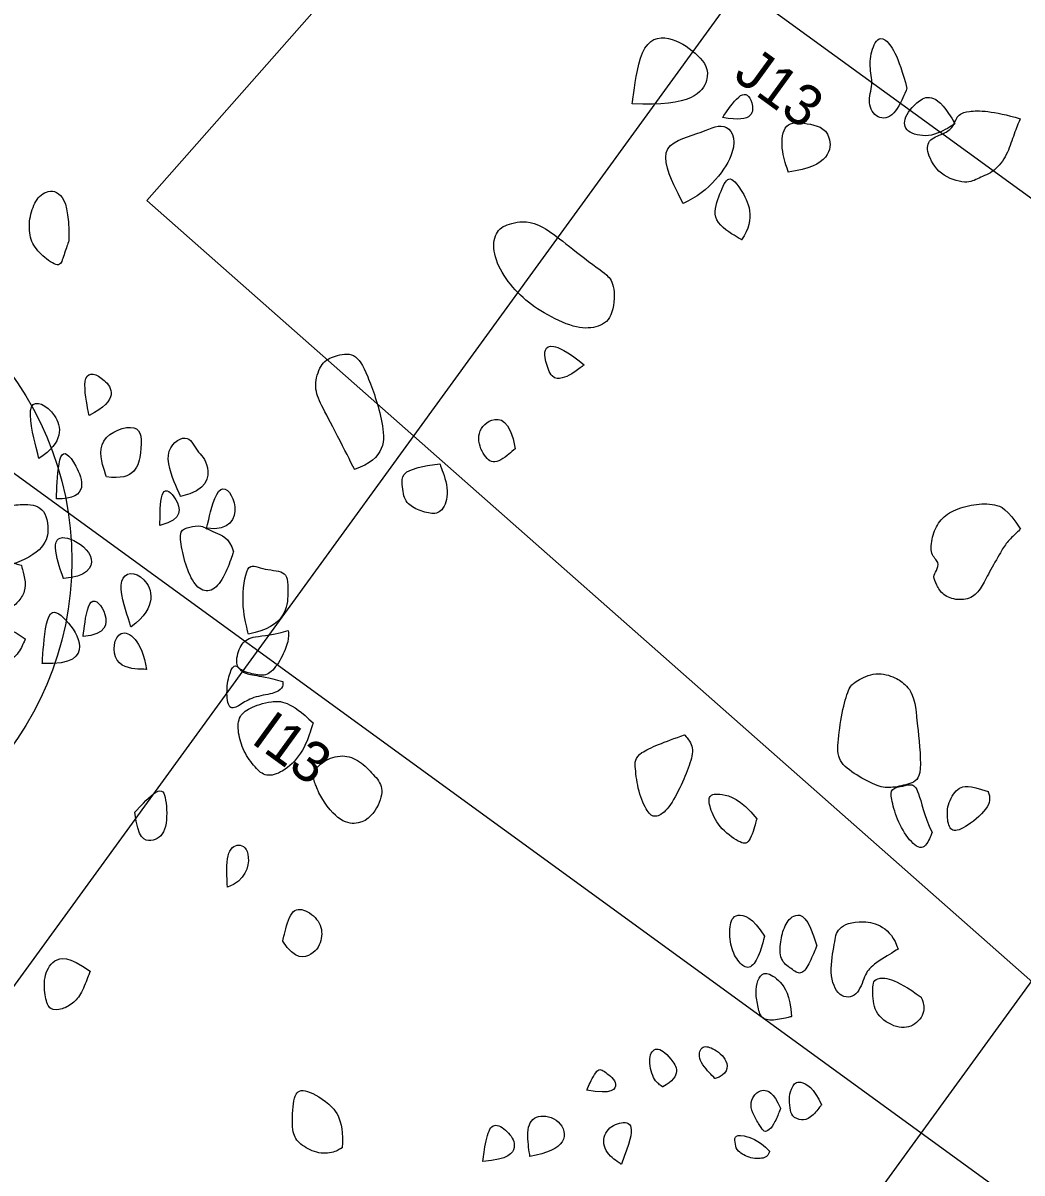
# Model space of a CAD drawing. Extents: x -823 to 4, y -30 to 727.
# Drawn here: x -530.313 to -529.116, y 144.02 to 145.398 of the extents above; entities that cross this region are included whole.
import ezdxf

# ---------------------------------------------------------------- set-up
doc = ezdxf.new("R2010")
doc.units = 0
for name, color, linetype in [('Conjectured house outlines', 7, 'Continuous'), ('Hearth', 7, 'Continuous'), ('Later village', 7, 'Continuous'), ('Limestone Cobbles', 7, 'Continuous'), ('Quadrat IDs', 7, 'Continuous'), ('Quadrat Outlines', 7, 'Continuous'), ('River', 7, 'Continuous'), ('Road', 7, 'Continuous')]:
    doc.layers.add(name, color=color, linetype=linetype)

msp = doc.modelspace()

# ---------------------------------------------------------------- linework, layer by layer
at = {"layer": 'Conjectured house outlines'}
msp.add_lwpolyline([(-525.3093, 146.384), (-527.3265, 148.4012), (-530.1648, 145.1851), (-528.0484, 143.3174)], close=True, dxfattribs=at)
at = {"layer": 'Hearth'}
msp.add_circle((-530.6358, 144.7534), 0.381, dxfattribs=at)
at = {"layer": 'Later village'}
msp.add_circle((-545.1062, 136.6973), 41.2492, dxfattribs=at)
at = {"layer": 'Limestone Cobbles'}
for points in [[(-529.5831, 145.301), (-529.5117, 145.2965), (-529.4845, 145.334), (-529.5021, 145.3586), (-529.5342, 145.382), (-529.5725, 145.3807), (-529.5831, 145.301), (-529.5831, 145.301), (-529.5831, 145.301)], [(-529.2539, 145.3191), (-529.2638, 145.3588), (-529.2832, 145.3874), (-529.2955, 145.3706), (-529.2995, 145.345), (-529.2936, 145.3245), (-529.3023, 145.3018), (-529.29, 145.2813), (-529.2687, 145.2847), (-529.2539, 145.3191), (-529.2539, 145.3191), (-529.2539, 145.3191)], [(-529.4748, 145.2846), (-529.4367, 145.277), (-529.4379, 145.3079), (-529.4516, 145.3178), (-529.4748, 145.2846), (-529.4748, 145.2846), (-529.4748, 145.2846)], [(-529.1963, 145.2768), (-529.2176, 145.315), (-529.2415, 145.3067), (-529.2602, 145.281), (-529.2538, 145.2651), (-529.2243, 145.2597), (-529.1963, 145.2768), (-529.1963, 145.2768), (-529.1963, 145.2768)], [(-529.1181, 145.283), (-529.1505, 145.2925), (-529.1864, 145.2938), (-529.1955, 145.2834), (-529.1971, 145.2748), (-529.2067, 145.2655), (-529.2286, 145.2591), (-529.2309, 145.2432), (-529.2157, 145.2147), (-529.1814, 145.2039), (-529.1687, 145.2121), (-529.1485, 145.2191), (-529.1335, 145.2398), (-529.1266, 145.262), (-529.1181, 145.283), (-529.1181, 145.283), (-529.1181, 145.283)], [(-529.5222, 145.1815), (-529.4902, 145.1955), (-529.4499, 145.2509), (-529.4722, 145.2816), (-529.5011, 145.2644), (-529.5576, 145.2518), (-529.5222, 145.1815), (-529.5222, 145.1815), (-529.5222, 145.1815)], [(-529.3961, 145.2191), (-529.3465, 145.2249), (-529.3399, 145.2702), (-529.3744, 145.2779), (-529.4021, 145.2798), (-529.4053, 145.2466), (-529.3961, 145.2191), (-529.3961, 145.2191), (-529.3961, 145.2191)], [(-529.4523, 145.138), (-529.4337, 145.1636), (-529.4557, 145.206), (-529.4694, 145.2159), (-529.4791, 145.1902), (-529.4897, 145.1605), (-529.4523, 145.138), (-529.4523, 145.138), (-529.4523, 145.138)], [(-530.2584, 145.1368), (-530.2581, 145.172), (-530.2668, 145.1977), (-530.2894, 145.1968), (-530.3014, 145.1803), (-530.307, 145.1574), (-530.3044, 145.1349), (-530.2909, 145.1187), (-530.2694, 145.1031), (-530.2654, 145.1166), (-530.2584, 145.1368), (-530.2584, 145.1368), (-530.2584, 145.1368)], [(-529.6253, 145.1044), (-529.6538, 145.1252), (-529.6952, 145.1629), (-529.7265, 145.1586), (-529.7453, 145.1518), (-529.7518, 145.1291), (-529.7411, 145.0986), (-529.7178, 145.0701), (-529.6905, 145.0502), (-529.6517, 145.0313), (-529.6258, 145.0318), (-529.6059, 145.0432), (-529.6031, 145.0833), (-529.6134, 145.0962), (-529.6253, 145.1044), (-529.6253, 145.1044), (-529.6253, 145.1044)], [(-529.6407, 144.9881), (-529.6628, 145.0056), (-529.6803, 145.0131), (-529.6886, 145.007), (-529.6877, 144.9937), (-529.68, 144.9707), (-529.6666, 144.9718), (-529.6564, 144.9762), (-529.6407, 144.9881), (-529.6407, 144.9881), (-529.6407, 144.9881)], [(-529.916, 144.8628), (-529.8781, 144.8756), (-529.8803, 144.9201), (-529.9014, 144.9796), (-529.9154, 145.0041), (-529.9406, 144.999), (-529.9556, 144.9917), (-529.9647, 144.9658), (-529.9598, 144.9466), (-529.944, 144.9183), (-529.916, 144.8628), (-529.916, 144.8628), (-529.916, 144.8628)], [(-530.2342, 144.9273), (-530.1975, 144.9463), (-530.2159, 144.9757), (-530.2443, 144.982), (-530.2342, 144.9273), (-530.2342, 144.9273), (-530.2342, 144.9273)], [(-530.2944, 144.8758), (-530.2642, 144.8953), (-530.2697, 144.9331), (-530.3137, 144.9541), (-530.2944, 144.8758), (-530.2944, 144.8758), (-530.2944, 144.8758)], [(-529.7235, 144.8876), (-529.7294, 144.9231), (-529.7548, 144.9264), (-529.7715, 144.9034), (-529.7608, 144.8771), (-529.7471, 144.8672), (-529.7235, 144.8876), (-529.7235, 144.8876), (-529.7235, 144.8876)], [(-530.2133, 144.8537), (-530.1787, 144.8489), (-530.1703, 144.886), (-530.1712, 144.9221), (-530.2286, 144.9012), (-530.2133, 144.8537), (-530.2133, 144.8537), (-530.2133, 144.8537)], [(-530.1244, 144.8304), (-530.0916, 144.837), (-530.0887, 144.8713), (-530.1059, 144.8838), (-530.1151, 144.9083), (-530.1487, 144.8853), (-530.1244, 144.8304), (-530.1244, 144.8304), (-530.1244, 144.8304)], [(-530.2733, 144.8274), (-530.2325, 144.8265), (-530.2518, 144.8768), (-530.2706, 144.8905), (-530.2733, 144.8274), (-530.2733, 144.8274), (-530.2733, 144.8274)], [(-529.8137, 144.8693), (-529.8585, 144.8643), (-529.8596, 144.8473), (-529.8568, 144.8247), (-529.8435, 144.8151), (-529.8246, 144.8089), (-529.8107, 144.8106), (-529.8013, 144.8357), (-529.8137, 144.8693), (-529.8137, 144.8693), (-529.8137, 144.8693)], [(-530.1492, 144.7957), (-530.1204, 144.8027), (-530.1293, 144.8312), (-530.1487, 144.8453), (-530.1492, 144.7957), (-530.1492, 144.7957), (-530.1492, 144.7957)], [(-530.0933, 144.7923), (-530.0648, 144.7885), (-530.0521, 144.8199), (-530.0783, 144.8549), (-530.0933, 144.7923), (-530.0933, 144.7923), (-530.0933, 144.7923)], [(-530.3253, 144.7492), (-530.285, 144.7639), (-530.2804, 144.7994), (-530.2927, 144.8219), (-530.3224, 144.8207), (-530.3338, 144.8179), (-530.3465, 144.7713), (-530.3253, 144.7492), (-530.3253, 144.7492), (-530.3253, 144.7492)], [(-529.1178, 144.7913), (-529.1337, 144.8159), (-529.1484, 144.8219), (-529.1735, 144.8216), (-529.1997, 144.8142), (-529.2158, 144.8014), (-529.2241, 144.782), (-529.2262, 144.7602), (-529.2143, 144.7515), (-529.2186, 144.741), (-529.223, 144.735), (-529.2182, 144.7244), (-529.2114, 144.7118), (-529.1934, 144.7051), (-529.1738, 144.7087), (-529.1636, 144.7228), (-529.1543, 144.7412), (-529.139, 144.7684), (-529.1327, 144.7771), (-529.1178, 144.7913), (-529.1178, 144.7913), (-529.1178, 144.7913)], [(-530.3154, 144.7481), (-530.329, 144.7505), (-530.3453, 144.7683), (-530.3487, 144.7822), (-530.3619, 144.7848), (-530.3735, 144.7816), (-530.3901, 144.7841), (-530.4002, 144.7931), (-530.4102, 144.7888), (-530.4212, 144.7801), (-530.4252, 144.7581), (-530.4262, 144.7339), (-530.4215, 144.721), (-530.4096, 144.713), (-530.4066, 144.7245), (-530.4035, 144.7372), (-530.3971, 144.7446), (-530.3891, 144.7427), (-530.381, 144.7383), (-530.3748, 144.7375), (-530.3697, 144.7344), (-530.3665, 144.7277), (-530.3644, 144.7186), (-530.3629, 144.709), (-530.3627, 144.6983), (-530.3594, 144.6959), (-530.3469, 144.6922), (-530.3297, 144.6945), (-530.3195, 144.7034), (-530.3101, 144.7164), (-530.3108, 144.7318), (-530.3154, 144.7481), (-530.3154, 144.7481), (-530.3154, 144.7481)], [(-530.0612, 144.7642), (-530.0661, 144.7817), (-530.0857, 144.7867), (-530.1003, 144.7973), (-530.1137, 144.793), (-530.1263, 144.791), (-530.1237, 144.7678), (-530.1151, 144.7373), (-530.1027, 144.7172), (-530.0852, 144.7157), (-530.0711, 144.7352), (-530.0612, 144.7642), (-530.0612, 144.7642), (-530.0612, 144.7642)], [(-530.265, 144.7322), (-530.2378, 144.7335), (-530.2209, 144.7568), (-530.2591, 144.7845), (-530.2804, 144.7797), (-530.265, 144.7322), (-530.265, 144.7322), (-530.265, 144.7322)], [(-530.0431, 144.6654), (-529.998, 144.674), (-529.9945, 144.7231), (-529.9975, 144.7422), (-530.0283, 144.7417), (-530.0455, 144.7542), (-530.0522, 144.7007), (-530.0431, 144.6654), (-530.0431, 144.6654), (-530.0431, 144.6654)], [(-530.1839, 144.674), (-530.1511, 144.6983), (-530.1658, 144.742), (-530.2051, 144.7392), (-530.1839, 144.674), (-530.1839, 144.674), (-530.1839, 144.674)], [(-530.2413, 144.6625), (-530.2132, 144.6647), (-530.2105, 144.6909), (-530.2344, 144.7175), (-530.2413, 144.6625), (-530.2413, 144.6625), (-530.2413, 144.6625)], [(-530.2903, 144.6301), (-530.2534, 144.6286), (-530.2377, 144.6502), (-530.2623, 144.685), (-530.285, 144.7015), (-530.2903, 144.6301), (-530.2903, 144.6301), (-530.2903, 144.6301)], [(-530.3107, 144.6597), (-530.3278, 144.6721), (-530.3414, 144.6733), (-530.3409, 144.6566), (-530.338, 144.6397), (-530.3347, 144.6308), (-530.3193, 144.6395), (-530.3107, 144.6597), (-530.3107, 144.6597), (-530.3107, 144.6597)], [(-530.1654, 144.6231), (-530.1705, 144.6581), (-530.2026, 144.6814), (-530.2088, 144.625), (-530.1654, 144.6231), (-530.1654, 144.6231), (-530.1654, 144.6231)], [(-529.9955, 144.6696), (-530.0196, 144.6633), (-530.0406, 144.6632), (-530.0531, 144.6537), (-530.0594, 144.6304), (-530.0524, 144.6207), (-530.0304, 144.6158), (-530.0178, 144.616), (-530.0032, 144.636), (-529.9945, 144.6581), (-529.9955, 144.6696), (-529.9955, 144.6696), (-529.9955, 144.6696)], [(-530.0018, 144.6085), (-530.0201, 144.614), (-530.0382, 144.616), (-530.0514, 144.6195), (-530.0586, 144.6308), (-530.0657, 144.621), (-530.0701, 144.5977), (-530.067, 144.5732), (-530.0535, 144.5801), (-530.0385, 144.5906), (-530.0121, 144.5937), (-530.0016, 144.6005), (-530.0018, 144.6085), (-530.0018, 144.6085), (-530.0018, 144.6085)], [(-529.2425, 144.5675), (-529.2442, 144.5912), (-529.2557, 144.6055), (-529.2661, 144.6131), (-529.2912, 144.6214), (-529.3156, 144.6083), (-529.3228, 144.6035), (-529.3309, 144.5773), (-529.337, 144.5369), (-529.3374, 144.5127), (-529.3148, 144.4963), (-529.2878, 144.4819), (-529.272, 144.4808), (-529.2489, 144.4862), (-529.2342, 144.4931), (-529.2425, 144.5675), (-529.2425, 144.5675), (-529.2425, 144.5675)], [(-529.9657, 144.559), (-529.9928, 144.5857), (-530.0173, 144.5859), (-530.0428, 144.577), (-530.056, 144.5666), (-530.0557, 144.5445), (-530.0479, 144.5221), (-530.0332, 144.5026), (-530.0207, 144.4935), (-529.9995, 144.5009), (-529.9763, 144.5245), (-529.9657, 144.559), (-529.9657, 144.559), (-529.9657, 144.559)], [(-529.5203, 144.5448), (-529.5444, 144.5362), (-529.5807, 144.5228), (-529.5796, 144.5061), (-529.5764, 144.4767), (-529.5646, 144.4507), (-529.5566, 144.4449), (-529.5412, 144.4526), (-529.5256, 144.4812), (-529.514, 144.5091), (-529.5084, 144.5301), (-529.5203, 144.5448), (-529.5203, 144.5448), (-529.5203, 144.5448)], [(-529.9588, 144.4752), (-529.9404, 144.4416), (-529.9068, 144.4315), (-529.8847, 144.4619), (-529.8813, 144.4843), (-529.8951, 144.4989), (-529.9114, 144.5158), (-529.9331, 144.5219), (-529.9566, 144.5123), (-529.9678, 144.497), (-529.9615, 144.4823), (-529.9588, 144.4752), (-529.9588, 144.4752), (-529.9588, 144.4752)], [(-529.2237, 144.4278), (-529.2335, 144.4489), (-529.24, 144.4811), (-529.2489, 144.4862), (-529.2577, 144.4834), (-529.2735, 144.4807), (-529.2729, 144.4695), (-529.2667, 144.4438), (-529.2509, 144.4167), (-529.2336, 144.4041), (-529.2237, 144.4278), (-529.2237, 144.4278), (-529.2237, 144.4278)], [(-529.1566, 144.4768), (-529.1802, 144.4844), (-529.1913, 144.4838), (-529.2056, 144.464), (-529.2059, 144.4417), (-529.2009, 144.4271), (-529.1829, 144.4333), (-529.1516, 144.4603), (-529.1566, 144.4768), (-529.1566, 144.4768), (-529.1566, 144.4768)], [(-530.1792, 144.4522), (-530.176, 144.4199), (-530.1589, 144.4149), (-530.1404, 144.4272), (-530.141, 144.4662), (-530.1471, 144.4863), (-530.1792, 144.4522), (-530.1792, 144.4522), (-530.1792, 144.4522)], [(-529.4338, 144.4442), (-529.4536, 144.4683), (-529.4796, 144.4754), (-529.4923, 144.4728), (-529.4906, 144.4583), (-529.4805, 144.4341), (-529.4534, 144.4144), (-529.4425, 144.4132), (-529.4338, 144.4442), (-529.4338, 144.4442), (-529.4338, 144.4442)], [(-530.0684, 144.3623), (-530.0464, 144.3698), (-530.0386, 144.4046), (-530.0551, 144.4167), (-530.0703, 144.4047), (-530.0684, 144.3623), (-530.0684, 144.3623), (-530.0684, 144.3623)], [(-530.002, 144.2973), (-529.9872, 144.2746), (-529.9643, 144.2796), (-529.9535, 144.3008), (-529.9567, 144.3224), (-529.978, 144.3379), (-529.9935, 144.3344), (-530.002, 144.2973), (-530.002, 144.2973), (-530.002, 144.2973)], [(-529.4246, 144.3035), (-529.4388, 144.3261), (-529.4607, 144.3333), (-529.4671, 144.316), (-529.4657, 144.2898), (-529.4556, 144.2713), (-529.4429, 144.2621), (-529.4312, 144.2781), (-529.4246, 144.3035), (-529.4246, 144.3035), (-529.4246, 144.3035)], [(-529.362, 144.2918), (-529.3722, 144.3283), (-529.3897, 144.3318), (-529.4009, 144.3164), (-529.4058, 144.297), (-529.4067, 144.2746), (-529.3923, 144.2642), (-529.3809, 144.2559), (-529.3717, 144.2686), (-529.362, 144.2918), (-529.362, 144.2918), (-529.362, 144.2918)], [(-529.2645, 144.2879), (-529.2729, 144.3145), (-529.3108, 144.3256), (-529.339, 144.3129), (-529.3397, 144.2971), (-529.3479, 144.259), (-529.336, 144.2283), (-529.3126, 144.2303), (-529.3045, 144.2576), (-529.2967, 144.2683), (-529.2645, 144.2879), (-529.2645, 144.2879), (-529.2645, 144.2879)], [(-530.233, 144.2614), (-530.2589, 144.2802), (-530.2781, 144.2765), (-530.2892, 144.2544), (-530.2869, 144.2288), (-530.2814, 144.2142), (-530.2666, 144.2151), (-530.2516, 144.2237), (-530.2421, 144.2368), (-530.233, 144.2614), (-530.233, 144.2614), (-530.233, 144.2614)], [(-529.3923, 144.2071), (-529.3943, 144.2331), (-529.4056, 144.2508), (-529.4237, 144.262), (-529.4316, 144.2544), (-529.4359, 144.2394), (-529.4332, 144.2231), (-529.4301, 144.2048), (-529.4152, 144.2014), (-529.3923, 144.2071), (-529.3923, 144.2071), (-529.3923, 144.2071)], [(-529.2368, 144.2304), (-529.2692, 144.254), (-529.2953, 144.2555), (-529.2945, 144.2397), (-529.2948, 144.2118), (-529.2691, 144.193), (-529.2452, 144.1936), (-529.2306, 144.2136), (-529.2368, 144.2304), (-529.2368, 144.2304), (-529.2368, 144.2304)], [(-529.5465, 144.1229), (-529.5225, 144.136), (-529.5378, 144.1602), (-529.5548, 144.1725), (-529.5647, 144.159), (-529.5584, 144.1308), (-529.5465, 144.1229), (-529.5465, 144.1229), (-529.5465, 144.1229)], [(-529.4839, 144.1328), (-529.4691, 144.1374), (-529.4667, 144.1555), (-529.4877, 144.1708), (-529.5008, 144.1727), (-529.5057, 144.1555), (-529.4839, 144.1328), (-529.4839, 144.1328), (-529.4839, 144.1328)], [(-529.6376, 144.119), (-529.6074, 144.1132), (-529.5973, 144.1272), (-529.6168, 144.1414), (-529.6248, 144.1472), (-529.6376, 144.119), (-529.6376, 144.119), (-529.6376, 144.119)], [(-529.3562, 144.1012), (-529.3651, 144.1216), (-529.3846, 144.1328), (-529.3916, 144.1231), (-529.3954, 144.1112), (-529.394, 144.0971), (-529.3923, 144.0874), (-529.38, 144.0821), (-529.3701, 144.0844), (-529.3562, 144.1012), (-529.3562, 144.1012), (-529.3562, 144.1012)], [(-529.9307, 144.05), (-529.9281, 144.0857), (-529.9519, 144.1088), (-529.9812, 144.1228), (-529.9898, 144.111), (-529.9915, 144.0703), (-529.9856, 144.0577), (-529.9674, 144.0445), (-529.9444, 144.0419), (-529.9307, 144.05), (-529.9307, 144.05), (-529.9307, 144.05)], [(-529.4053, 144.0975), (-529.4141, 144.1165), (-529.4274, 144.1216), (-529.4382, 144.1126), (-529.4421, 144.1013), (-529.4379, 144.0886), (-529.4294, 144.0755), (-529.4254, 144.0684), (-529.4189, 144.0704), (-529.412, 144.0799), (-529.4053, 144.0975), (-529.4053, 144.0975), (-529.4053, 144.0975)], [(-529.7057, 144.0393), (-529.6851, 144.0434), (-529.6591, 144.0551), (-529.6682, 144.0846), (-529.6984, 144.0914), (-529.7108, 144.0743), (-529.7057, 144.0393), (-529.7057, 144.0393), (-529.7057, 144.0393)], [(-529.5962, 144.0301), (-529.5862, 144.0564), (-529.5801, 144.0795), (-529.5982, 144.082), (-529.618, 144.0696), (-529.6181, 144.0452), (-529.5962, 144.0301), (-529.5962, 144.0301), (-529.5962, 144.0301)], [(-529.7622, 144.0335), (-529.7315, 144.0357), (-529.7203, 144.0512), (-529.7301, 144.0682), (-529.7481, 144.0813), (-529.7575, 144.0683), (-529.7622, 144.0335), (-529.7622, 144.0335), (-529.7622, 144.0335)], [(-529.4186, 144.0457), (-529.4322, 144.0603), (-529.4529, 144.0656), (-529.4611, 144.0644), (-529.4595, 144.0538), (-529.4582, 144.046), (-529.4412, 144.0363), (-529.4222, 144.0368), (-529.4186, 144.0457), (-529.4186, 144.0457), (-529.4186, 144.0457)]]:
    msp.add_open_spline(points, degree=3, dxfattribs=at)
at = {"layer": 'Quadrat Outlines'}
for p, q in [((-527.1426, 148.6235), (-535.2343, 137.4862)), ((-526.3471, 148.0455), (-535.5948, 135.3171)), ((-526.2724, 143.1295), (-531.0456, 146.5973)), ((-526.8504, 142.3339), (-531.6235, 145.8018))]:
    msp.add_line(p, q, dxfattribs=at)
at = {"layer": 'River'}
msp.add_open_spline([(-542.0663, -26.3327), (-524.2341, -14.7774), (-512.2509, 3.1974), (-512.2509, 3.1974), (-512.2509, 19.8884), (-508.3991, 31.729), (-496.1305, 46.1374), (-491.7081, 50.2745), (-486.1445, 50.2745), (-472.3067, 47.8493), (-461.6073, 47.8493), (-450.0521, 54.4116), (-441.778, 51.7849), (-435.9289, 41.1444), (-432.5901, 33.1312), (-420.6646, 25.0241), (-410.6785, 21.8856), (-400.4072, 21.8856), (-381.0057, 20.1737), (-360.3203, 26.736), (-353.0279, 31.4456), (-346.5828, 37.2612), (-342.3454, 49.4186), (-339.1435, 57.4875), (-326.2251, 73.2424), (-320.297, 79.5841), (-315.9537, 81.9445), (-305.9677, 98.2075), (-298.4068, 114.4705), (-292.5579, 127.595), (-287.1369, 139.1503), (-274.155, 160.977)], degree=2, dxfattribs=at)
at = {"layer": 'Road'}
for points in [[(-574.7508, 101.4934), (-563.6682, 106.1689), (-556.4637, 110.4468), (-551.6427, 113.9484), (-546.0604, 119.0232), (-542.2544, 122.7278), (-540.9857, 124.6562), (-537.7378, 128.6653), (-533.069, 133.2326), (-530.7854, 135.4655), (-527.5375, 137.9521), (-522.1582, 141.606), (-519.3671, 143.0777), (-517.1342, 145.1076), (-515.0028, 147.5435), (-513.2774, 149.6241), (-512.0594, 151.5526), (-512.0594, 154.1407), (-513.0236, 156.9318), (-516.0685, 158.911), (-519.2149, 159.9767), (-524.3911, 159.9767), (-526.6748, 159.9767), (-532.7645, 159.9767), (-539.9707, 159.9767), (-544.6903, 159.9767), (-550.374, 159.9767), (-553.6823, 159.9767), (-556.9712, 160.6364), (-560.3713, 160.0274), (-563.1117, 160.5349), (-566.42, 160.5349), (-568.7955, 161.0931), (-575.1389, 161.0931)], [(-574.9091, 98.3403), (-570.4052, 100.2471), (-566.2958, 101.8579), (-562.022, 104.2578), (-557.8797, 106.7563), (-555.0525, 109.1562), (-552.0279, 111.6876), (-548.5432, 114.219), (-546.3734, 115.797), (-544.7625, 117.1449), (-543.5133, 118.5257), (-542.79, 119.6434), (-540.3244, 121.4844), (-539.108, 123.0953), (-537.8259, 124.9363), (-537.267, 125.9554), (-534.7685, 128.0923), (-531.9083, 131.0511), (-530.5933, 132.4647), (-528.8838, 134.2071), (-525.6292, 137.0673), (-523.821, 138.4151), (-522.3745, 139.3356), (-519.0213, 141.3082), (-517.3446, 142.2615), (-516.0296, 143.3135), (-514.9776, 144.4313), (-513.6297, 145.8121), (-512.3805, 147.7517), (-511.2956, 149.8228), (-510.6052, 152.3871), (-509.356, 155.6746), (-507.9094, 158.5348), (-507.4492, 159.3566), (-506.7259, 160.0799), (-506.1013, 160.0799), (-503.8001, 160.0799), (-498.6386, 160.0799), (-495.3303, 160.0799), (-492.1951, 159.6196), (-489.6966, 159.1594), (-484.8639, 159.1594), (-482.4641, 158.8306), (-479.1108, 158.3375), (-475.626, 157.7786), (-471.2536, 157.7786), (-467.7688, 157.417), (-463.6266, 156.365), (-458.9254, 154.9842), (-454.3887, 153.8007), (-452.5805, 153.4391)]]:
    msp.add_open_spline(points, degree=2, dxfattribs=at)

# ---------------------------------------------------------------- texts
at = {"layer": 'Quadrat IDs'}
for s, p in [('J13', (-529.4636, 145.3316)), ('I13', (-530.0416, 144.5361))]:
    msp.add_text(s, height=0.04917, rotation=324, dxfattribs=at).set_placement(p)

doc.saveas('drawing.dxf')
